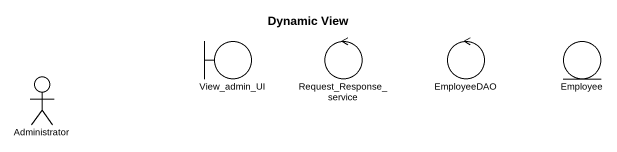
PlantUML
@startuml
title Dynamic View
boundary View_admin_UI
control Request_Response_service
control EmployeeDAO
entity Employee
actor Administrator
@enduml
